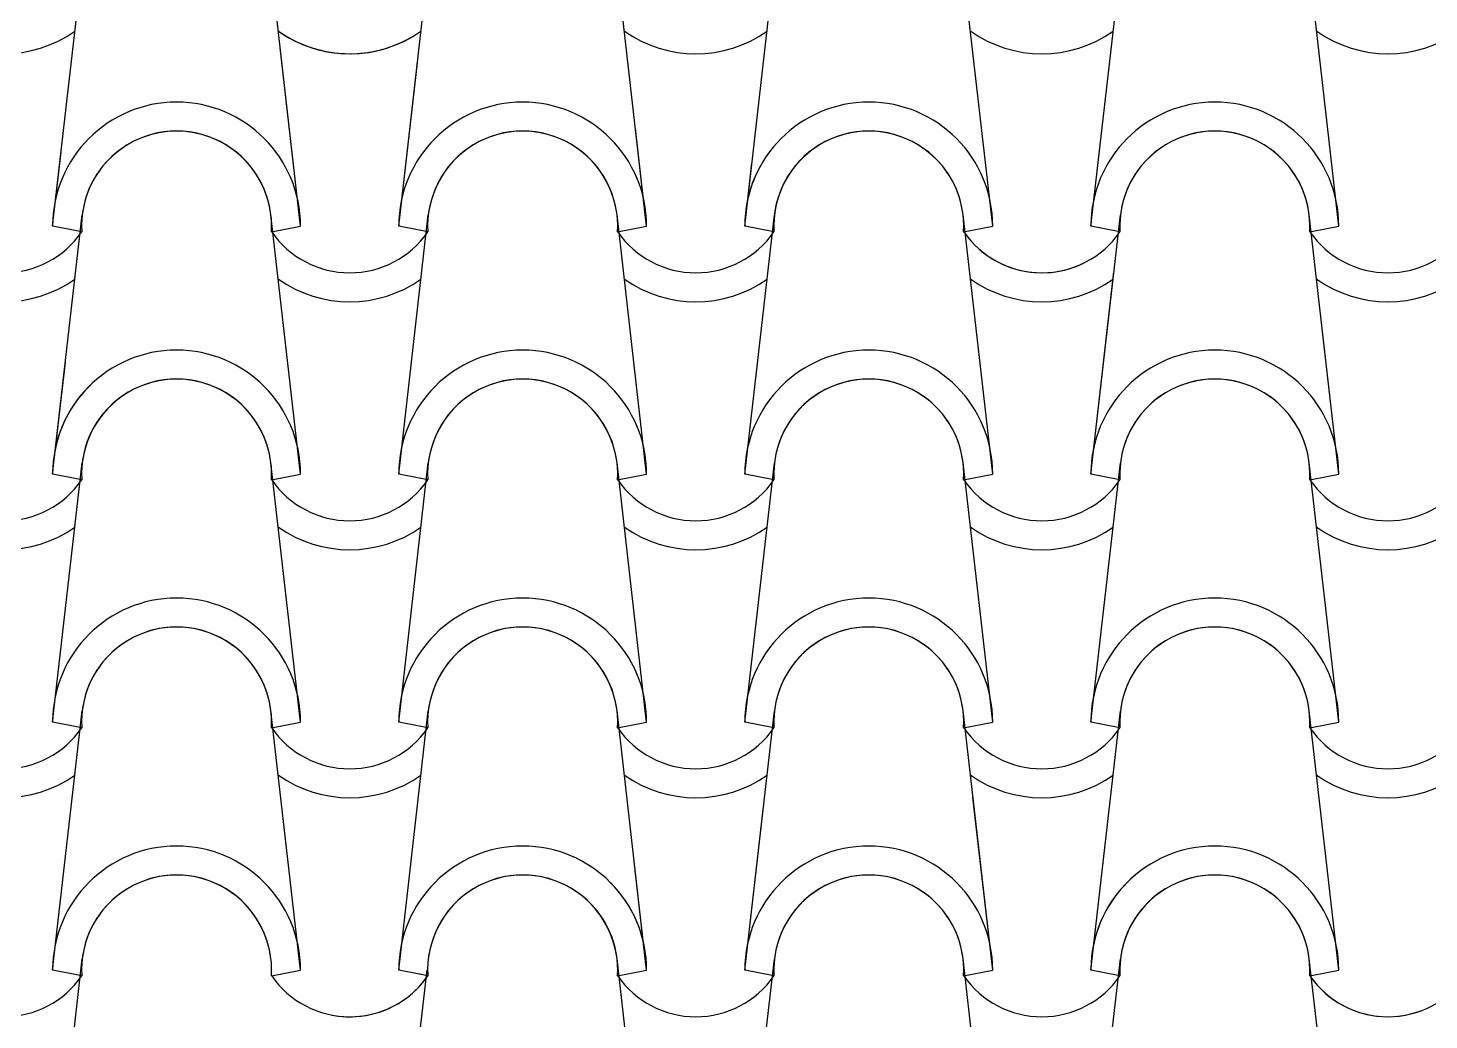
# Model space of a CAD drawing. Header units: millimetres. Extents: x -255 to 41745, y 236 to 29936.
# Drawn here: x 31332 to 32038, y 26005 to 26505 of the extents above; entities that cross this region are included whole.
import ezdxf

# ---------------------------------------------------------------- set-up
doc = ezdxf.new("R2010")
doc.units = ezdxf.units.MM
doc.layers.add('1', color=1, linetype='Continuous')

msp = doc.modelspace()

# ---------------------------------------------------------------- linework, layer by layer
at = {"layer": '1'}
for p, q in [((31343.93, 26405.55), (31358.86, 26536.26)), ((31343.93, 26405.55), (31358.86, 26536.26)), ((31643.43, 26405.55), (31628.51, 26536.26)), ((31692.94, 26405.55), (31707.86, 26536.26)), ((31817.94, 26405.55), (31803.01, 26536.26)), ((31867.44, 26405.55), (31882.37, 26536.26)), ((31992.44, 26405.55), (31977.52, 26536.26)), ((31518.43, 26405.55), (31532.73, 26530.72)), ((31468.93, 26405.55), (31457.12, 26509.04)), ((31468.93, 26405.55), (31458.67, 26495.45)), ((31518.43, 26405.55), (31527.83, 26487.82)), ((31643.43, 26405.55), (31637.81, 26454.83)), ((31343.93, 26405.55), (31348.19, 26442.83)), ((31692.94, 26405.55), (31696.55, 26437.21)), ((31343.93, 26280.55), (31358.86, 26411.26)), ((31343.93, 26280.55), (31358.86, 26411.26)), ((31468.93, 26280.55), (31454.01, 26411.26)), ((31468.93, 26280.55), (31454.01, 26411.26)), ((31518.43, 26280.55), (31533.36, 26411.26)), ((31518.43, 26280.55), (31533.36, 26411.26)), ((31643.43, 26280.55), (31628.51, 26411.26)), ((31643.43, 26280.55), (31628.51, 26411.26)), ((31692.94, 26280.55), (31707.86, 26411.26)), ((31692.94, 26280.55), (31707.86, 26411.26)), ((31817.94, 26280.55), (31803.01, 26411.26)), ((31817.94, 26280.55), (31803.01, 26411.26)), ((31867.44, 26280.55), (31882.37, 26411.26)), ((31992.44, 26280.55), (31977.52, 26411.26)), ((31358.6, 26402.62), (31343.93, 26405.55)), ((31358.6, 26402.62), (31343.93, 26405.55)), ((31358.6, 26402.62), (31343.93, 26405.55)), ((31358.6, 26402.62), (31343.93, 26405.55)), ((31358.6, 26402.62), (31343.93, 26405.55)), ((31358.6, 26402.62), (31343.93, 26405.55)), ((31358.6, 26402.62), (31343.93, 26405.55)), ((31454.26, 26402.62), (31468.93, 26405.55)), ((31454.26, 26402.62), (31468.93, 26405.55)), ((31454.26, 26402.62), (31468.93, 26405.55)), ((31454.26, 26402.62), (31468.93, 26405.55)), ((31533.11, 26402.62), (31518.43, 26405.55)), ((31533.11, 26402.62), (31518.43, 26405.55)), ((31533.11, 26402.62), (31518.43, 26405.55)), ((31533.11, 26402.62), (31518.43, 26405.55)), ((31628.76, 26402.62), (31643.43, 26405.55)), ((31628.76, 26402.62), (31643.43, 26405.55)), ((31628.76, 26402.62), (31643.43, 26405.55)), ((31628.76, 26402.62), (31643.43, 26405.55)), ((31707.61, 26402.62), (31692.94, 26405.55)), ((31707.61, 26402.62), (31692.94, 26405.55)), ((31707.61, 26402.62), (31692.94, 26405.55)), ((31707.61, 26402.62), (31692.94, 26405.55)), ((31803.27, 26402.62), (31817.94, 26405.55)), ((31803.27, 26402.62), (31817.94, 26405.55)), ((31882.12, 26402.62), (31867.44, 26405.55)), ((31882.12, 26402.62), (31867.44, 26405.55)), ((31977.77, 26402.62), (31992.44, 26405.55)), ((31977.77, 26402.62), (31992.44, 26405.55)), ((31867.44, 26280.55), (31879.08, 26382.45)), ((31992.44, 26280.55), (31984.42, 26350.85)), ((31343.93, 26280.55), (31350.36, 26336.88)), ((31343.93, 26155.55), (31358.86, 26286.26)), ((31343.93, 26155.55), (31358.86, 26286.26)), ((31343.93, 26155.55), (31358.86, 26286.26)), ((31468.93, 26155.55), (31454.01, 26286.26)), ((31468.93, 26155.55), (31454.01, 26286.26)), ((31518.43, 26155.55), (31533.36, 26286.26)), ((31518.43, 26155.55), (31533.36, 26286.26)), ((31643.43, 26155.55), (31628.51, 26286.26)), ((31643.43, 26155.55), (31628.51, 26286.26)), ((31692.94, 26155.55), (31707.86, 26286.26)), ((31692.94, 26155.55), (31707.86, 26286.26)), ((31817.94, 26155.55), (31803.01, 26286.26)), ((31817.94, 26155.55), (31803.01, 26286.26)), ((31867.44, 26155.55), (31882.37, 26286.26)), ((31867.44, 26155.55), (31882.37, 26286.26)), ((31992.44, 26155.55), (31977.52, 26286.26)), ((31992.44, 26155.55), (31977.52, 26286.26)), ((31358.6, 26277.62), (31343.93, 26280.55)), ((31358.6, 26277.62), (31343.93, 26280.55)), ((31358.6, 26277.62), (31343.93, 26280.55)), ((31358.6, 26277.62), (31343.93, 26280.55)), ((31358.6, 26277.62), (31343.93, 26280.55)), ((31358.6, 26277.62), (31343.93, 26280.55)), ((31454.26, 26277.62), (31468.93, 26280.55)), ((31454.26, 26277.62), (31468.93, 26280.55)), ((31454.26, 26277.62), (31468.93, 26280.55)), ((31454.26, 26277.62), (31468.93, 26280.55)), ((31533.11, 26277.62), (31518.43, 26280.55)), ((31533.11, 26277.62), (31518.43, 26280.55)), ((31533.11, 26277.62), (31518.43, 26280.55)), ((31533.11, 26277.62), (31518.43, 26280.55)), ((31628.76, 26277.62), (31643.43, 26280.55)), ((31628.76, 26277.62), (31643.43, 26280.55)), ((31628.76, 26277.62), (31643.43, 26280.55)), ((31628.76, 26277.62), (31643.43, 26280.55)), ((31707.61, 26277.62), (31692.94, 26280.55)), ((31707.61, 26277.62), (31692.94, 26280.55)), ((31707.61, 26277.62), (31692.94, 26280.55)), ((31707.61, 26277.62), (31692.94, 26280.55)), ((31803.27, 26277.62), (31817.94, 26280.55)), ((31803.27, 26277.62), (31817.94, 26280.55)), ((31803.27, 26277.62), (31817.94, 26280.55)), ((31803.27, 26277.62), (31817.94, 26280.55)), ((31882.12, 26277.62), (31867.44, 26280.55)), ((31882.12, 26277.62), (31867.44, 26280.55)), ((31882.12, 26277.62), (31867.44, 26280.55)), ((31882.12, 26277.62), (31867.44, 26280.55)), ((31977.77, 26277.62), (31992.44, 26280.55)), ((31977.77, 26277.62), (31992.44, 26280.55)), ((31977.77, 26277.62), (31992.44, 26280.55)), ((31977.77, 26277.62), (31992.44, 26280.55)), ((31343.93, 26030.55), (31358.86, 26161.26)), ((31343.93, 26030.55), (31358.86, 26161.26)), ((31343.93, 26030.55), (31358.86, 26161.26)), ((31468.93, 26030.55), (31454.01, 26161.26)), ((31468.93, 26030.55), (31454.01, 26161.26)), ((31518.43, 26030.55), (31533.36, 26161.26)), ((31518.43, 26030.55), (31533.36, 26161.26)), ((31643.43, 26030.55), (31628.51, 26161.26)), ((31643.43, 26030.55), (31628.51, 26161.26)), ((31692.94, 26030.55), (31707.86, 26161.26)), ((31692.94, 26030.55), (31707.86, 26161.26)), ((31817.94, 26030.55), (31803.01, 26161.26)), ((31817.94, 26030.55), (31803.01, 26161.26)), ((31867.44, 26030.55), (31882.37, 26161.26)), ((31867.44, 26030.55), (31882.37, 26161.26)), ((31992.44, 26030.55), (31977.52, 26161.26)), ((31992.44, 26030.55), (31977.52, 26161.26)), ((31358.6, 26152.62), (31343.93, 26155.55)), ((31358.6, 26152.62), (31343.93, 26155.55)), ((31358.6, 26152.62), (31343.93, 26155.55)), ((31358.6, 26152.62), (31343.93, 26155.55)), ((31358.6, 26152.62), (31343.93, 26155.55)), ((31358.6, 26152.62), (31343.93, 26155.55)), ((31454.26, 26152.62), (31468.93, 26155.55)), ((31454.26, 26152.62), (31468.93, 26155.55)), ((31454.26, 26152.62), (31468.93, 26155.55)), ((31454.26, 26152.62), (31468.93, 26155.55)), ((31533.11, 26152.62), (31518.43, 26155.55)), ((31533.11, 26152.62), (31518.43, 26155.55)), ((31533.11, 26152.62), (31518.43, 26155.55)), ((31533.11, 26152.62), (31518.43, 26155.55)), ((31628.76, 26152.62), (31643.43, 26155.55)), ((31628.76, 26152.62), (31643.43, 26155.55)), ((31628.76, 26152.62), (31643.43, 26155.55)), ((31628.76, 26152.62), (31643.43, 26155.55)), ((31707.61, 26152.62), (31692.94, 26155.55)), ((31707.61, 26152.62), (31692.94, 26155.55)), ((31707.61, 26152.62), (31692.94, 26155.55)), ((31707.61, 26152.62), (31692.94, 26155.55)), ((31803.27, 26152.62), (31817.94, 26155.55)), ((31803.27, 26152.62), (31817.94, 26155.55)), ((31803.27, 26152.62), (31817.94, 26155.55)), ((31803.27, 26152.62), (31817.94, 26155.55)), ((31882.12, 26152.62), (31867.44, 26155.55)), ((31882.12, 26152.62), (31867.44, 26155.55)), ((31882.12, 26152.62), (31867.44, 26155.55)), ((31882.12, 26152.62), (31867.44, 26155.55)), ((31977.77, 26152.62), (31992.44, 26155.55)), ((31977.77, 26152.62), (31992.44, 26155.55)), ((31977.77, 26152.62), (31992.44, 26155.55)), ((31977.77, 26152.62), (31992.44, 26155.55)), ((31817.94, 26030.55), (31808, 26117.6)), ((31692.94, 26030.55), (31702.17, 26111.43)), ((31867.44, 26030.55), (31873.8, 26086.26)), ((31643.43, 26030.55), (31637.71, 26080.72)), ((31343.93, 25905.55), (31358.86, 26036.26)), ((31643.43, 25905.55), (31628.51, 26036.26)), ((31692.94, 25905.55), (31707.86, 26036.26)), ((31817.94, 25905.55), (31803.01, 26036.26)), ((31867.44, 25905.55), (31882.37, 26036.26)), ((31992.44, 25905.55), (31977.52, 26036.26)), ((31358.6, 26027.62), (31343.93, 26030.55)), ((31358.6, 26027.62), (31343.93, 26030.55)), ((31358.6, 26027.62), (31343.93, 26030.55)), ((31358.6, 26027.62), (31343.93, 26030.55)), ((31358.6, 26027.62), (31343.93, 26030.55)), ((31358.6, 26027.62), (31343.93, 26030.55)), ((31358.6, 26027.62), (31343.93, 26030.55)), ((31358.6, 26027.62), (31343.93, 26030.55)), ((31358.6, 26027.62), (31343.93, 26030.55)), ((31454.26, 26027.62), (31468.93, 26030.55)), ((31454.26, 26027.62), (31468.93, 26030.55)), ((31454.26, 26027.62), (31468.93, 26030.55)), ((31454.26, 26027.62), (31468.93, 26030.55)), ((31454.26, 26027.62), (31468.93, 26030.55)), ((31518.43, 25905.55), (31532.73, 26030.72)), ((31533.11, 26027.62), (31518.43, 26030.55)), ((31533.11, 26027.62), (31518.43, 26030.55)), ((31533.11, 26027.62), (31518.43, 26030.55)), ((31533.11, 26027.62), (31518.43, 26030.55)), ((31533.11, 26027.62), (31518.43, 26030.55)), ((31533.11, 26027.62), (31528.25, 26028.59)), ((31533.11, 26027.62), (31528.25, 26028.59)), ((31628.76, 26027.62), (31643.43, 26030.55)), ((31628.76, 26027.62), (31643.43, 26030.55)), ((31628.76, 26027.62), (31643.43, 26030.55)), ((31628.76, 26027.62), (31643.43, 26030.55)), ((31628.76, 26027.62), (31643.43, 26030.55)), ((31628.76, 26027.62), (31643.43, 26030.55)), ((31628.76, 26027.62), (31643.43, 26030.55)), ((31707.61, 26027.62), (31692.94, 26030.55)), ((31707.61, 26027.62), (31692.94, 26030.55)), ((31707.61, 26027.62), (31692.94, 26030.55)), ((31707.61, 26027.62), (31692.94, 26030.55)), ((31707.61, 26027.62), (31692.94, 26030.55)), ((31707.61, 26027.62), (31692.94, 26030.55)), ((31707.61, 26027.62), (31692.94, 26030.55)), ((31803.27, 26027.62), (31817.94, 26030.55)), ((31803.27, 26027.62), (31817.94, 26030.55)), ((31803.27, 26027.62), (31817.94, 26030.55)), ((31803.27, 26027.62), (31817.94, 26030.55)), ((31803.27, 26027.62), (31817.94, 26030.55)), ((31803.27, 26027.62), (31817.94, 26030.55)), ((31803.27, 26027.62), (31817.94, 26030.55)), ((31882.12, 26027.62), (31867.44, 26030.55)), ((31882.12, 26027.62), (31867.44, 26030.55)), ((31882.12, 26027.62), (31867.44, 26030.55)), ((31882.12, 26027.62), (31867.44, 26030.55)), ((31882.12, 26027.62), (31867.44, 26030.55)), ((31882.12, 26027.62), (31867.44, 26030.55)), ((31882.12, 26027.62), (31867.44, 26030.55)), ((31977.77, 26027.62), (31992.44, 26030.55)), ((31977.77, 26027.62), (31992.44, 26030.55)), ((31977.77, 26027.62), (31992.44, 26030.55)), ((31977.77, 26027.62), (31992.44, 26030.55)), ((31977.77, 26027.62), (31992.44, 26030.55))]:
    msp.add_line(p, q, dxfattribs=at)
for centre, radius, start, end in [((31319.24, 26554.93), 62.5, 234.93079, 305.06921), ((31319.24, 26554.93), 62.5, 234.93079, 305.06921), ((31319.24, 26554.93), 62.5, 234.93079, 305.06921), ((31493.74, 26554.93), 62.5, 234.93079, 282.63877), ((31493.74, 26554.93), 62.5, 234.93079, 305.06921), ((31493.74, 26554.93), 62.5, 234.93079, 305.06921), ((31493.74, 26554.93), 62.5, 234.93079, 305.06921), ((31493.74, 26554.93), 62.5, 243.63622, 305.06921), ((31668.24, 26554.93), 62.5, 234.93079, 305.06921), ((31668.24, 26554.93), 62.5, 234.93079, 305.06921), ((31668.24, 26554.93), 62.5, 234.93079, 305.06921), ((31668.24, 26554.93), 62.5, 234.93079, 305.06921), ((31842.75, 26554.93), 62.5, 234.93079, 305.06921), ((31842.75, 26554.93), 62.5, 234.93079, 305.06921), ((31842.75, 26554.93), 62.5, 234.93079, 305.06921), ((31842.75, 26554.93), 62.5, 234.93079, 305.06921), ((32017.25, 26554.93), 62.5, 234.93079, 305.06921), ((32017.25, 26554.93), 62.5, 234.93079, 305.06921), ((32017.25, 26554.93), 62.5, 234.93079, 305.06921), ((32017.25, 26554.93), 62.5, 234.93079, 305.06921), ((31406.43, 26405.55), 62.5, 0, 180), ((31406.43, 26405.55), 62.5, 0, 180), ((31406.43, 26405.55), 62.5, 0, 180), ((31406.43, 26405.55), 62.5, 0, 180), ((31580.93, 26405.55), 62.5, 0, 180), ((31580.93, 26405.55), 62.5, 0, 180), ((31580.93, 26405.55), 62.5, 0, 180), ((31580.93, 26405.55), 62.5, 0, 180), ((31755.44, 26405.55), 62.5, 0, 180), ((31755.44, 26405.55), 62.5, 0, 180), ((31929.94, 26405.55), 62.5, 0, 180), ((31929.94, 26405.55), 62.5, 0, 180), ((31406.43, 26405.55), 47.92, 356.48872, 183.51128), ((31406.43, 26405.55), 47.92, 356.48872, 183.51128), ((31406.43, 26405.55), 47.92, 356.48872, 183.51128), ((31406.43, 26405.55), 47.92, 356.48872, 183.51128), ((31406.43, 26405.55), 47.92, 6.83804, 173.16196), ((31406.43, 26405.55), 47.92, 6.83804, 173.16196), ((31580.93, 26405.55), 47.92, 356.48872, 183.51128), ((31580.93, 26405.55), 47.92, 356.48872, 183.51128), ((31580.93, 26405.55), 47.92, 356.48872, 183.51128), ((31580.93, 26405.55), 47.92, 356.48872, 183.51128), ((31580.93, 26405.55), 47.92, 6.83804, 173.16196), ((31580.93, 26405.55), 47.92, 6.83804, 173.16196), ((31755.44, 26405.55), 47.92, 356.48872, 183.51128), ((31755.44, 26405.55), 47.92, 356.48872, 183.51128), ((31755.44, 26405.55), 47.92, 6.83804, 173.16196), ((31929.94, 26405.55), 47.92, 356.48872, 183.51128), ((31929.94, 26405.55), 47.92, 356.48872, 183.51128), ((31929.94, 26405.55), 47.92, 6.83804, 173.16196), ((31755.44, 26405.55), 62.5, 150.92097, 180), ((31755.44, 26405.55), 62.5, 150.92097, 180), ((31755.44, 26405.55), 47.92, 147.06203, 183.51128), ((31755.44, 26405.55), 47.92, 147.06203, 183.51128), ((31755.44, 26405.55), 47.92, 147.06203, 173.16196), ((31319.24, 26429.93), 47.92, 214.75597, 325.24403), ((31319.24, 26429.93), 47.92, 214.75597, 325.24403), ((31319.24, 26429.93), 47.92, 214.75597, 325.24403), ((31319.24, 26429.93), 47.92, 214.75597, 325.24403), ((31319.24, 26429.93), 47.92, 214.75597, 325.24403), ((31319.24, 26429.93), 47.92, 214.75597, 325.24403), ((31319.24, 26429.93), 47.92, 214.75597, 325.24403), ((31493.74, 26429.93), 47.92, 214.75597, 325.24403), ((31493.74, 26429.93), 47.92, 214.75597, 325.24403), ((31493.74, 26429.93), 47.92, 214.75597, 325.24403), ((31493.74, 26429.93), 47.92, 214.75597, 325.24403), ((31668.24, 26429.93), 47.92, 214.75597, 325.24403), ((31668.24, 26429.93), 47.92, 214.75597, 325.24403), ((31668.24, 26429.93), 47.92, 214.75597, 325.24403), ((31668.24, 26429.93), 47.92, 214.75597, 325.24403), ((31842.75, 26429.93), 47.92, 214.75597, 296.30401), ((31842.75, 26429.93), 47.92, 214.75597, 296.30401), ((31842.75, 26429.93), 47.92, 214.75597, 325.24403), ((31842.75, 26429.93), 47.92, 214.75597, 325.24403), ((32017.25, 26429.93), 47.92, 214.75597, 325.24403), ((32017.25, 26429.93), 47.92, 214.75597, 325.24403), ((31319.24, 26429.93), 62.5, 234.93079, 305.06921), ((31319.24, 26429.93), 62.5, 234.93079, 305.06921), ((31319.24, 26429.93), 62.5, 234.93079, 305.06921), ((31493.74, 26429.93), 62.5, 234.93079, 305.06921), ((31493.74, 26429.93), 62.5, 234.93079, 305.06921), ((31668.24, 26429.93), 62.5, 234.93079, 305.06921), ((31668.24, 26429.93), 62.5, 234.93079, 305.06921), ((31842.75, 26429.93), 62.5, 234.93079, 305.06921), ((31842.75, 26429.93), 62.5, 234.93079, 305.06921), ((32017.25, 26429.93), 62.5, 234.93079, 305.06921), ((31406.43, 26280.55), 62.5, 0, 180), ((31406.43, 26280.55), 62.5, 0, 180), ((31406.43, 26280.55), 62.5, 0, 180), ((31406.43, 26280.55), 62.5, 0, 180), ((31580.93, 26280.55), 62.5, 0, 180), ((31580.93, 26280.55), 62.5, 0, 180), ((31580.93, 26280.55), 62.5, 0, 180), ((31580.93, 26280.55), 62.5, 0, 180), ((31755.44, 26280.55), 62.5, 0, 180), ((31755.44, 26280.55), 62.5, 0, 180), ((31755.44, 26280.55), 62.5, 0, 180), ((31755.44, 26280.55), 62.5, 0, 180), ((31929.94, 26280.55), 62.5, 0, 180), ((31929.94, 26280.55), 62.5, 0, 180), ((31929.94, 26280.55), 62.5, 0, 180), ((31929.94, 26280.55), 62.5, 0, 180), ((31406.43, 26280.55), 62.5, 129.19714, 180), ((31406.43, 26280.55), 62.5, 129.19714, 180), ((31406.43, 26280.55), 47.92, 356.48872, 183.51128), ((31406.43, 26280.55), 47.92, 356.48872, 183.51128), ((31406.43, 26280.55), 47.92, 356.48872, 183.51128), ((31406.43, 26280.55), 47.92, 356.48872, 183.51128), ((31406.43, 26280.55), 47.92, 6.83804, 173.16196), ((31406.43, 26280.55), 47.92, 6.83804, 173.16196), ((31580.93, 26280.55), 47.92, 356.48872, 183.51128), ((31580.93, 26280.55), 47.92, 356.48872, 183.51128), ((31580.93, 26280.55), 47.92, 356.48872, 183.51128), ((31580.93, 26280.55), 47.92, 356.48872, 183.51128), ((31580.93, 26280.55), 47.92, 6.83804, 173.16196), ((31580.93, 26280.55), 47.92, 6.83804, 173.16196), ((31755.44, 26280.55), 47.92, 356.48872, 183.51128), ((31755.44, 26280.55), 47.92, 356.48872, 183.51128), ((31755.44, 26280.55), 47.92, 356.48872, 183.51128), ((31755.44, 26280.55), 47.92, 356.48872, 183.51128), ((31755.44, 26280.55), 47.92, 6.83804, 173.16196), ((31755.44, 26280.55), 47.92, 6.83804, 173.16196), ((31929.94, 26280.55), 47.92, 356.48872, 183.51128), ((31929.94, 26280.55), 47.92, 356.48872, 183.51128), ((31929.94, 26280.55), 47.92, 356.48872, 183.51128), ((31929.94, 26280.55), 47.92, 356.48872, 183.51128), ((31929.94, 26280.55), 47.92, 6.83804, 173.16196), ((31929.94, 26280.55), 47.92, 6.83804, 173.16196), ((31406.43, 26280.55), 47.92, 120.60475, 183.51128), ((31406.43, 26280.55), 47.92, 120.60475, 183.51128), ((31406.43, 26280.55), 47.92, 120.60475, 173.16196), ((31319.24, 26304.93), 47.92, 214.75597, 325.24403), ((31319.24, 26304.93), 47.92, 214.75597, 325.24403), ((31319.24, 26304.93), 47.92, 214.75597, 325.24403), ((31319.24, 26304.93), 47.92, 214.75597, 325.24403), ((31319.24, 26304.93), 47.92, 214.75597, 325.24403), ((31319.24, 26304.93), 47.92, 214.75597, 325.24403), ((31493.74, 26304.93), 47.92, 214.75597, 325.24403), ((31493.74, 26304.93), 47.92, 214.75597, 325.24403), ((31493.74, 26304.93), 47.92, 214.75597, 325.24403), ((31493.74, 26304.93), 47.92, 214.75597, 325.24403), ((31668.24, 26304.93), 47.92, 214.75597, 325.24403), ((31668.24, 26304.93), 47.92, 214.75597, 325.24403), ((31668.24, 26304.93), 47.92, 214.75597, 325.24403), ((31668.24, 26304.93), 47.92, 214.75597, 325.24403), ((31842.75, 26304.93), 47.92, 214.75597, 325.24403), ((31842.75, 26304.93), 47.92, 214.75597, 325.24403), ((31842.75, 26304.93), 47.92, 214.75597, 325.24403), ((31842.75, 26304.93), 47.92, 214.75597, 325.24403), ((32017.25, 26304.93), 47.92, 214.75597, 325.24403), ((32017.25, 26304.93), 47.92, 214.75597, 325.24403), ((32017.25, 26304.93), 47.92, 214.75597, 325.24403), ((32017.25, 26304.93), 47.92, 214.75597, 325.24403), ((31319.24, 26304.93), 62.5, 234.93079, 305.06921), ((31319.24, 26304.93), 62.5, 234.93079, 305.06921), ((31319.24, 26304.93), 62.5, 234.93079, 305.06921), ((31493.74, 26304.93), 62.5, 234.93079, 305.06921), ((31493.74, 26304.93), 62.5, 234.93079, 305.06921), ((31668.24, 26304.93), 62.5, 234.93079, 305.06921), ((31668.24, 26304.93), 62.5, 234.93079, 305.06921), ((31842.75, 26304.93), 62.5, 234.93079, 305.06921), ((31842.75, 26304.93), 62.5, 234.93079, 305.06921), ((32017.25, 26304.93), 62.5, 234.93079, 305.06921), ((32017.25, 26304.93), 62.5, 234.93079, 305.06921), ((31406.43, 26155.55), 62.5, 0, 180), ((31406.43, 26155.55), 62.5, 0, 180), ((31406.43, 26155.55), 62.5, 0, 180), ((31406.43, 26155.55), 62.5, 0, 180), ((31580.93, 26155.55), 62.5, 0, 180), ((31580.93, 26155.55), 62.5, 0, 180), ((31580.93, 26155.55), 62.5, 0, 180), ((31580.93, 26155.55), 62.5, 0, 180), ((31755.44, 26155.55), 62.5, 0, 180), ((31755.44, 26155.55), 62.5, 0, 180), ((31755.44, 26155.55), 62.5, 0, 180), ((31755.44, 26155.55), 62.5, 0, 180), ((31929.94, 26155.55), 62.5, 0, 180), ((31929.94, 26155.55), 62.5, 0, 180), ((31929.94, 26155.55), 62.5, 0, 180), ((31929.94, 26155.55), 62.5, 0, 180), ((31406.43, 26155.55), 47.92, 356.48872, 183.51128), ((31406.43, 26155.55), 47.92, 356.48872, 183.51128), ((31406.43, 26155.55), 47.92, 356.48872, 183.51128), ((31406.43, 26155.55), 47.92, 356.48872, 183.51128), ((31406.43, 26155.55), 47.92, 6.83804, 173.16196), ((31406.43, 26155.55), 47.92, 6.83804, 173.16196), ((31580.93, 26155.55), 47.92, 356.48872, 183.51128), ((31580.93, 26155.55), 47.92, 356.48872, 183.51128), ((31580.93, 26155.55), 47.92, 356.48872, 183.51128), ((31580.93, 26155.55), 47.92, 356.48872, 183.51128), ((31580.93, 26155.55), 47.92, 6.83804, 173.16196), ((31580.93, 26155.55), 47.92, 6.83804, 173.16196), ((31755.44, 26155.55), 47.92, 356.48872, 183.51128), ((31755.44, 26155.55), 47.92, 356.48872, 183.51128), ((31755.44, 26155.55), 47.92, 356.48872, 183.51128), ((31755.44, 26155.55), 47.92, 356.48872, 183.51128), ((31755.44, 26155.55), 47.92, 6.83804, 173.16196), ((31755.44, 26155.55), 47.92, 6.83804, 173.16196), ((31929.94, 26155.55), 47.92, 356.48872, 183.51128), ((31929.94, 26155.55), 47.92, 356.48872, 183.51128), ((31929.94, 26155.55), 47.92, 356.48872, 183.51128), ((31929.94, 26155.55), 47.92, 356.48872, 183.51128), ((31929.94, 26155.55), 47.92, 6.83804, 173.16196), ((31929.94, 26155.55), 47.92, 6.83804, 173.16196), ((31319.24, 26179.93), 47.92, 214.75597, 325.24403), ((31319.24, 26179.93), 47.92, 214.75597, 325.24403), ((31319.24, 26179.93), 47.92, 214.75597, 325.24403), ((31319.24, 26179.93), 47.92, 214.75597, 325.24403), ((31319.24, 26179.93), 47.92, 214.75597, 325.24403), ((31319.24, 26179.93), 47.92, 214.75597, 325.24403), ((31493.74, 26179.93), 47.92, 214.75597, 325.24403), ((31493.74, 26179.93), 47.92, 214.75597, 325.24403), ((31493.74, 26179.93), 47.92, 214.75597, 325.24403), ((31493.74, 26179.93), 47.92, 214.75597, 325.24403), ((31668.24, 26179.93), 47.92, 214.75597, 325.24403), ((31668.24, 26179.93), 47.92, 214.75597, 325.24403), ((31668.24, 26179.93), 47.92, 214.75597, 325.24403), ((31668.24, 26179.93), 47.92, 214.75597, 325.24403), ((31842.75, 26179.93), 47.92, 214.75597, 325.24403), ((31842.75, 26179.93), 47.92, 214.75597, 325.24403), ((31842.75, 26179.93), 47.92, 214.75597, 325.24403), ((31842.75, 26179.93), 47.92, 214.75597, 325.24403), ((32017.25, 26179.93), 47.92, 214.75597, 325.24403), ((32017.25, 26179.93), 47.92, 214.75597, 325.24403), ((32017.25, 26179.93), 47.92, 214.75597, 325.24403), ((32017.25, 26179.93), 47.92, 214.75597, 325.24403), ((31319.24, 26179.93), 62.5, 234.93079, 305.06921), ((31319.24, 26179.93), 62.5, 234.93079, 305.06921), ((31319.24, 26179.93), 62.5, 234.93079, 305.06921), ((31493.74, 26179.93), 62.5, 234.93079, 305.06921), ((31493.74, 26179.93), 62.5, 234.93079, 305.06921), ((31668.24, 26179.93), 62.5, 234.93079, 305.06921), ((31668.24, 26179.93), 62.5, 234.93079, 305.06921), ((31842.75, 26179.93), 62.5, 234.93079, 305.06921), ((31842.75, 26179.93), 62.5, 234.93079, 305.06921), ((32017.25, 26179.93), 62.5, 234.93079, 305.06921), ((32017.25, 26179.93), 62.5, 234.93079, 305.06921), ((31406.43, 26030.55), 62.5, 0, 180), ((31406.43, 26030.55), 62.5, 0, 180), ((31406.43, 26030.55), 62.5, 0, 180), ((31406.43, 26030.55), 62.5, 0, 180), ((31406.43, 26030.55), 62.5, 0, 180), ((31580.93, 26030.55), 62.5, 0, 180), ((31580.93, 26030.55), 62.5, 0, 180), ((31580.93, 26030.55), 62.5, 0, 180), ((31580.93, 26030.55), 62.5, 0, 180), ((31580.93, 26030.55), 62.5, 0, 180), ((31755.44, 26030.55), 62.5, 0, 180), ((31755.44, 26030.55), 62.5, 0, 180), ((31755.44, 26030.55), 62.5, 0, 180), ((31755.44, 26030.55), 62.5, 0, 180), ((31755.44, 26030.55), 62.5, 0, 180), ((31755.44, 26030.55), 62.5, 0, 180), ((31755.44, 26030.55), 62.5, 0, 180), ((31929.94, 26030.55), 62.5, 0, 180), ((31929.94, 26030.55), 62.5, 0, 180), ((31929.94, 26030.55), 62.5, 0, 180), ((31929.94, 26030.55), 62.5, 0, 180), ((31929.94, 26030.55), 62.5, 0, 180), ((31406.43, 26030.55), 47.92, 356.48872, 183.51128), ((31406.43, 26030.55), 47.92, 356.48872, 183.51128), ((31406.43, 26030.55), 47.92, 356.48872, 183.51128), ((31406.43, 26030.55), 47.92, 356.48872, 183.51128), ((31406.43, 26030.55), 47.92, 356.48872, 183.51128), ((31406.43, 26030.55), 47.92, 6.83804, 173.16196), ((31406.43, 26030.55), 47.92, 6.83804, 173.16196), ((31580.93, 26030.55), 47.92, 356.48872, 183.51128), ((31580.93, 26030.55), 47.92, 356.48872, 183.51128), ((31580.93, 26030.55), 47.92, 356.48872, 183.51128), ((31580.93, 26030.55), 47.92, 356.48872, 183.51128), ((31580.93, 26030.55), 47.92, 356.48872, 183.51128), ((31580.93, 26030.55), 47.92, 6.83804, 173.16196), ((31580.93, 26030.55), 47.92, 6.83804, 173.16196), ((31580.93, 26030.55), 62.5, 0, 44.98843), ((31580.93, 26030.55), 62.5, 0, 44.98843), ((31755.44, 26030.55), 47.92, 356.48872, 183.51128), ((31755.44, 26030.55), 47.92, 356.48872, 183.51128), ((31755.44, 26030.55), 47.92, 356.48872, 183.51128), ((31755.44, 26030.55), 47.92, 356.48872, 183.51128), ((31755.44, 26030.55), 47.92, 356.48872, 183.51128), ((31755.44, 26030.55), 47.92, 356.48872, 183.51128), ((31755.44, 26030.55), 47.92, 356.48872, 183.51128), ((31755.44, 26030.55), 47.92, 6.83804, 173.16196), ((31755.44, 26030.55), 47.92, 6.83804, 173.16196), ((31755.44, 26030.55), 47.92, 6.83804, 173.16196), ((31929.94, 26030.55), 62.5, 129.79572, 180), ((31929.94, 26030.55), 62.5, 129.79572, 180), ((31929.94, 26030.55), 47.92, 356.48872, 183.51128), ((31929.94, 26030.55), 47.92, 356.48872, 183.51128), ((31929.94, 26030.55), 47.92, 356.48872, 183.51128), ((31929.94, 26030.55), 47.92, 356.48872, 183.51128), ((31929.94, 26030.55), 47.92, 356.48872, 183.51128), ((31929.94, 26030.55), 47.92, 6.83804, 173.16196), ((31929.94, 26030.55), 47.92, 6.83804, 173.16196), ((31580.93, 26030.55), 47.92, 6.83804, 51.30661), ((31580.93, 26030.55), 47.92, 356.48872, 51.30661), ((31580.93, 26030.55), 47.92, 356.48872, 51.30661), ((31929.94, 26030.55), 47.92, 121.45311, 183.51128), ((31929.94, 26030.55), 47.92, 121.45311, 183.51128), ((31929.94, 26030.55), 47.92, 121.45311, 173.16196), ((31319.24, 26054.93), 47.92, 214.75597, 325.24403), ((31319.24, 26054.93), 47.92, 214.75597, 325.24403), ((31319.24, 26054.93), 47.92, 214.75597, 325.24403), ((31319.24, 26054.93), 47.92, 214.75597, 325.24403), ((31319.24, 26054.93), 47.92, 214.75597, 325.24403), ((31319.24, 26054.93), 47.92, 214.75597, 325.24403), ((31319.24, 26054.93), 47.92, 214.75597, 325.24403), ((31319.24, 26054.93), 47.92, 214.75597, 325.24403), ((31319.24, 26054.93), 47.92, 214.75597, 325.24403), ((31493.74, 26054.93), 47.92, 214.75597, 325.24403), ((31493.74, 26054.93), 47.92, 214.75597, 325.24403), ((31493.74, 26054.93), 47.92, 214.75597, 325.24403), ((31493.74, 26054.93), 47.92, 214.75597, 325.24403), ((31493.74, 26054.93), 47.92, 214.75597, 325.24403), ((31493.74, 26054.93), 47.92, 259.17976, 325.24403), ((31493.74, 26054.93), 47.92, 259.17976, 325.24403), ((31580.93, 26030.55), 47.92, 179.6297, 183.51128), ((31580.93, 26030.55), 47.92, 179.6297, 183.51128), ((31668.24, 26054.93), 47.92, 214.75597, 325.24403), ((31668.24, 26054.93), 47.92, 214.75597, 325.24403), ((31668.24, 26054.93), 47.92, 214.75597, 325.24403), ((31668.24, 26054.93), 47.92, 214.75597, 325.24403), ((31668.24, 26054.93), 47.92, 214.75597, 325.24403), ((31668.24, 26054.93), 47.92, 214.75597, 325.24403), ((31668.24, 26054.93), 47.92, 214.75597, 325.24403), ((31842.75, 26054.93), 47.92, 214.75597, 325.24403), ((31842.75, 26054.93), 47.92, 214.75597, 325.24403), ((31842.75, 26054.93), 47.92, 214.75597, 325.24403), ((31842.75, 26054.93), 47.92, 214.75597, 325.24403), ((31842.75, 26054.93), 47.92, 214.75597, 325.24403), ((31842.75, 26054.93), 47.92, 214.75597, 325.24403), ((31842.75, 26054.93), 47.92, 214.75597, 325.24403), ((32017.25, 26054.93), 47.92, 214.75597, 325.24403), ((32017.25, 26054.93), 47.92, 214.75597, 325.24403), ((32017.25, 26054.93), 47.92, 214.75597, 290.33536), ((32017.25, 26054.93), 47.92, 214.75597, 290.33536), ((32017.25, 26054.93), 47.92, 214.75597, 325.24403), ((32017.25, 26054.93), 47.92, 214.75597, 325.24403), ((32017.25, 26054.93), 47.92, 214.75597, 325.24403)]:
    msp.add_arc(centre, radius, start, end, dxfattribs=at)

doc.saveas('drawing.dxf')
